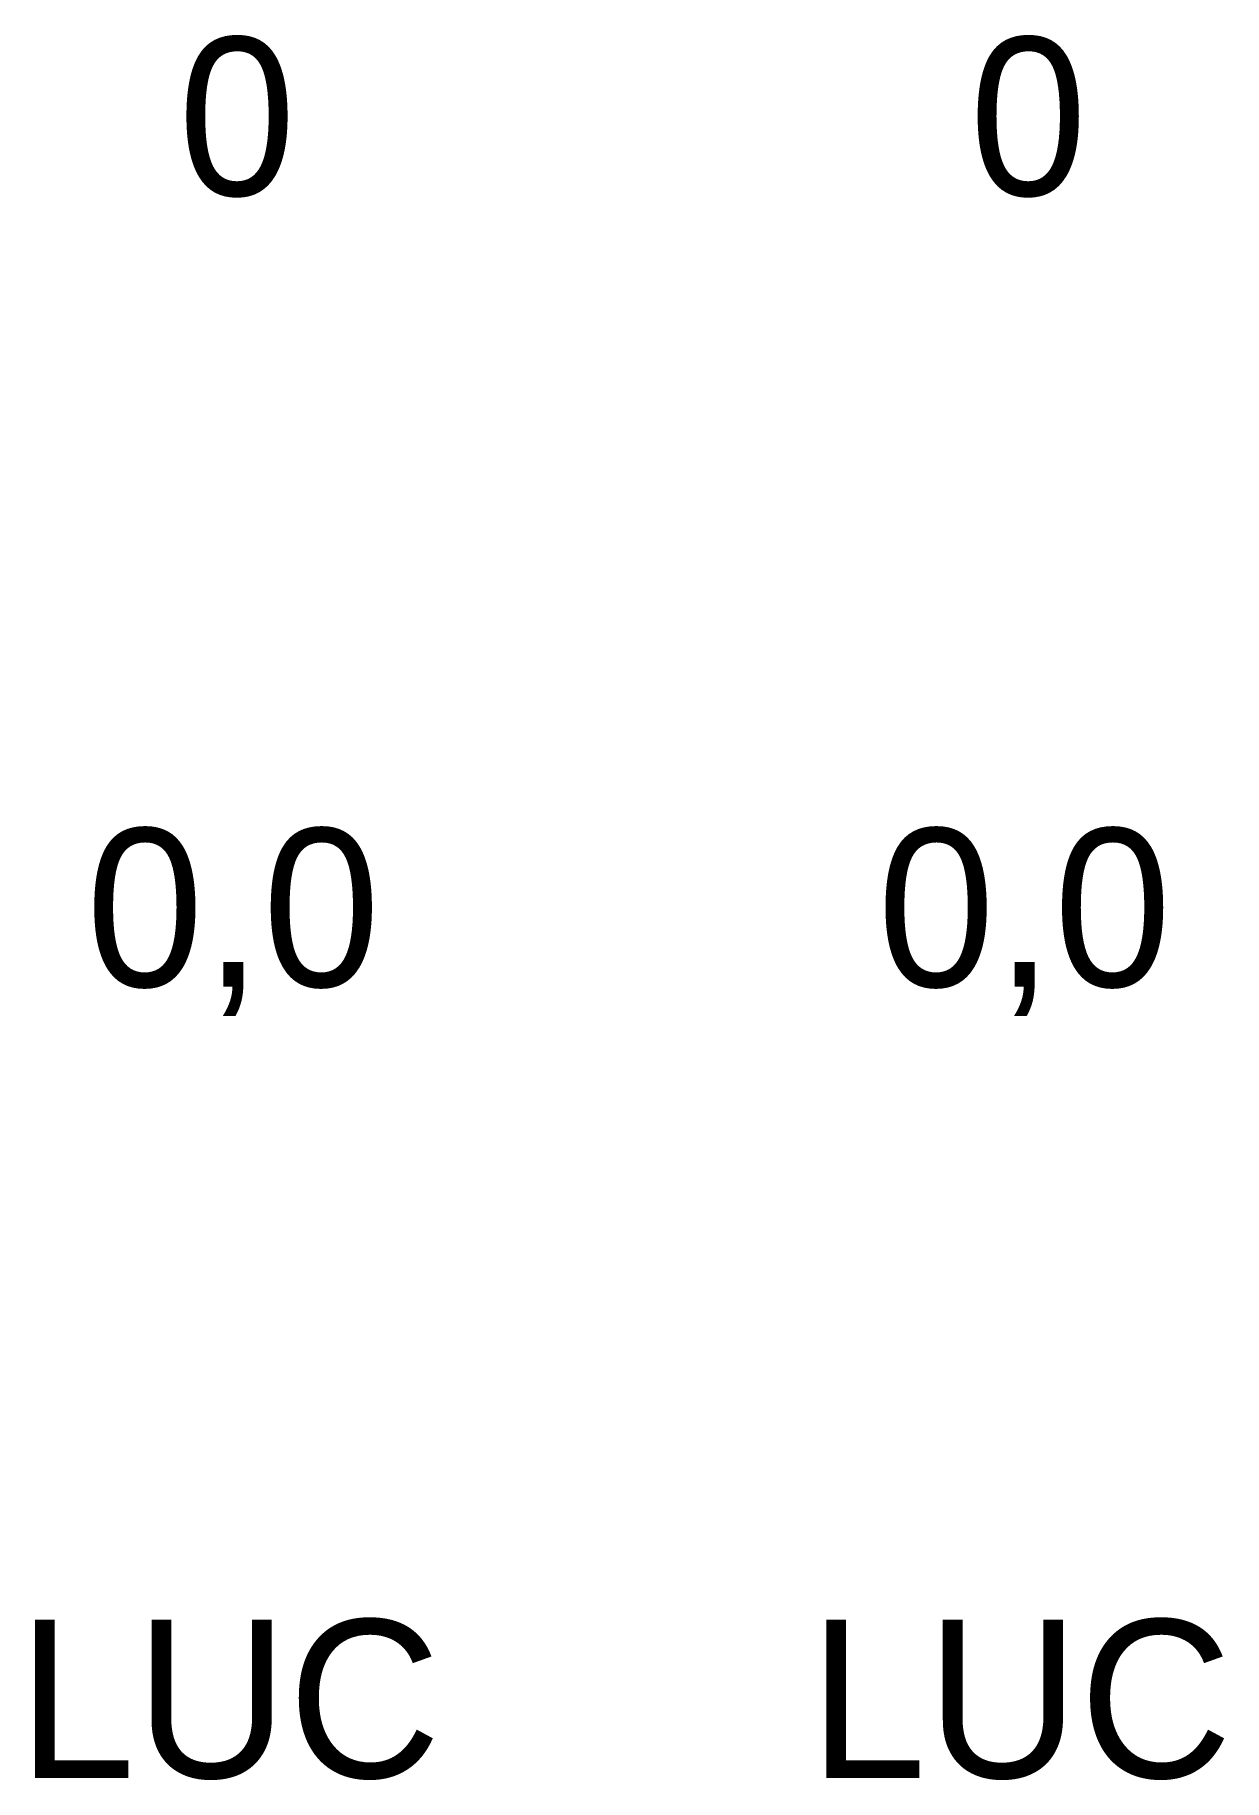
# Model space of a CAD drawing. Extents: x -2 to 556627, y -26 to 1844389.
# Drawn here: x 32.48 to 47.51, y -26.03 to -3.97 of the extents above.
import ezdxf

# ---------------------------------------------------------------- set-up
doc = ezdxf.new("R2010")
doc.units = 0
for name, color, linetype in [('Level 13', 7, 'Continuous'), ('Level 2', 7, 'Continuous'), ('Level 4', 7, 'Continuous')]:
    doc.layers.add(name, color=color, linetype=linetype)

msp = doc.modelspace()

# ---------------------------------------------------------------- texts
at = {"layer": 'Level 13'}
for p in [(34.2904, -6), (34.2904, -6), (44.2904, -6)]:
    msp.add_text('0', height=2, dxfattribs=at).set_placement(p)
at = {"layer": 'Level 2'}
for p in [(32.2607, -26), (32.2607, -26), (42.2607, -26)]:
    msp.add_text('LUC', height=2, dxfattribs=at).set_placement(p)
at = {"layer": 'Level 4'}
for p in [(33.1258, -16), (33.1258, -16), (43.1258, -16)]:
    msp.add_text('0,0', height=2, dxfattribs=at).set_placement(p)

doc.saveas('drawing.dxf')
